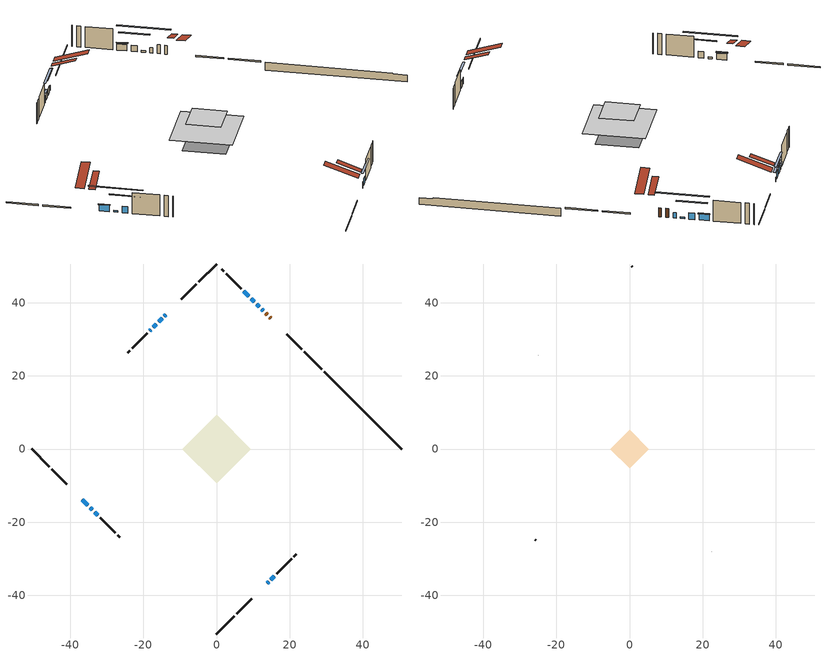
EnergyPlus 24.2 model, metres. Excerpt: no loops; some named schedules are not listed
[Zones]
conditioned space
 floor outside (Floor1 construction): -1.74,0 0,1.74 1.74,0 0,-1.74 z0.55
 floor adiabatic (AdiabaticFloorConstruction): -9.33,0 0,9.33 9.33,0 0,-9.33 z2.99
 floor foundation (Slab1 construction): -5.28,1.19 -1.19,5.28 5.28,-1.19 1.19,-5.28 z-1.23
 wall outside (RimJoist1 construction): 0,-50.56 4.81,-45.75 / -50.56,0 -45.75,-4.81 / 0,50.56 -4.81,45.75 / 28.78,21.78 23.97,26.59 z0.55:0.85
 wall outside (RimJoist2 construction): 5.47,-45.09 9.64,-40.92 / -45.09,-5.47 -40.92,-9.64 / -5.47,45.09 -9.64,40.92 / 23.31,27.25 19.14,31.42 z0.55:0.85
 wall outside (AdiabaticWallConstruction 1): 14.87,35.69 14.49,36.06 / 13.84,36.72 13.39,37.16 z0.55:2.58
 wall outside (AdiabaticWallConstruction): 12.74,37.82 12.31,38.25 / 13.91,-36.65 14.23,-36.33 z0.55:1.77; -36.65,-13.91 -35.2,-15.36 / 10.38,40.17 9.51,41.05 / -14.88,35.68 -15.81,34.75 / -33.27,-17.29 -32.41,-18.15 / 8.86,41.7 7.4,43.16 / -16.47,34.09 -17.33,33.23 z0.55:2; 11.65,38.91 11.04,39.52 / -34.54,-16.02 -33.93,-16.63 z0.55:0.93; -13.91,36.65 -14.22,36.34 z0.55:1.4; -17.99,32.57 -18.26,32.3 z0.55:1.69; 14.89,-35.67 15.75,-34.81 z0.55:2.01
 wall outside (Wall1 construction): 16.41,-34.15 20.5,-30.06 / -31.75,-18.8 -27.66,-22.9 / -18.91,31.64 -23.01,27.55 / 6.74,43.81 2.65,47.91 z0.55:5.43
 wall outside (Wall3 construction): 21.16,-29.4 21.77,-28.79 / -27,-23.56 -26.39,-24.16 / -23.67,26.89 -24.27,26.29 / 1.99,48.57 1.38,49.17 z0.55:5.43
 wall foundation (FoundationWall1 construction): 29.44,21.12,-1.23 29.44,21.12,0.55 48.45,2.11,0.55 48.45,2.11,0.33 50.56,0,0.33 50.56,0,-1.23
 window (WindowConstruction 9): 12.74,37.82 12.31,38.25 z0.55:1.77
 window (WindowConstruction 8): -36.65,-13.91 -35.2,-15.36 z0.55:2
 window (WindowConstruction 10): 13.91,-36.65 14.23,-36.33 z0.55:1.77
 window (WindowConstruction 11): 11.65,38.91 11.04,39.52 z0.55:0.93
 window (WindowConstruction 12): -34.54,-16.02 -33.93,-16.63 z0.55:0.93
 window (WindowConstruction): 10.38,40.18 9.51,41.05 z0.55:2
 window (WindowConstruction 1): -13.91,36.65 -14.22,36.34 z0.55:1.4
 window (WindowConstruction 2): -14.88,35.68 -15.81,34.75 z0.55:2
 window (WindowConstruction 3): -33.27,-17.29 -32.41,-18.15 z0.55:2
 window (WindowConstruction 4): 8.86,41.7 7.4,43.16 z0.55:2
 window (WindowConstruction 5): -16.47,34.09 -17.33,33.23 z0.55:2
 window (WindowConstruction 6): -17.99,32.57 -18.26,32.3 z0.55:1.69
 window (WindowConstruction 7): 14.89,-35.67 15.75,-34.81 z0.55:2.01
 door (Door): 14.87,35.69 14.5,36.06 z0.55:2.58
 door (Door 1): 13.84,36.72 13.4,37.16 z0.55:2.58
 ceiling adiabatic (AdiabaticFloorConstruction): 0,-9.33 9.33,0 0,9.33 -9.33,0 z2.99
 roof outside (Roof2 construction): 13.25,-37.31,5.43 9.65,-33.71,7.12 8.7,-34.66,7.12 12.3,-38.26,5.43; -37.31,-13.25,5.43 -33.71,-9.65,7.12 -34.66,-8.7,7.12 -38.26,-12.3,5.43; -13.25,37.31,5.43 -9.65,33.71,7.12 -8.7,34.66,7.12 -12.3,38.26,5.43; 15.53,35.03,5.43 11.93,31.43,7.12 12.88,30.48,7.12 16.48,34.08,5.43
attic - vented
 floor to conditioned space (Floor2 construction Reversed): -5.26,0 0,5.26 5.26,0 0,-5.26 z5.43
 wall outside (Wall4 construction): 22.42,-28.14 22.49,-28.07 / -25.74,-24.82 -25.67,-24.89 / -24.93,25.63 -25,25.56 / 0.73,49.83 0.66,49.9 z0.55:5.43
 roof outside (Roof1 construction): 11.64,-38.91,5.43 6.52,-33.79,7.84 5.17,-35.14,7.84 10.29,-40.26,5.43; -38.91,-11.64,5.43 -33.79,-6.52,7.84 -35.14,-5.17,7.84 -40.26,-10.29,5.43; -11.64,38.91,5.43 -6.52,33.79,7.84 -5.17,35.14,7.84 -10.29,40.26,5.43; 17.14,33.42,5.43 12.01,28.3,7.84 13.36,26.95,7.84 18.49,32.07,5.43
shading: -35.06,-15.5 -36.79,-13.76 -37.09,-14.06 -35.35,-15.79 z2.2; 7.28,43.28 15.41,35.15 15.7,35.44 7.57,43.57 z6.25; -30.17,-20.39 -38.3,-12.26 -38.59,-12.55 -30.46,-20.68 z6.25; 7.62,42.93 12.27,38.29 12.56,38.58 7.92,43.23 z4.67; -16.11,34.45 -12.02,38.54 -12.31,38.83 -16.4,34.74 z4.07; -17.7,32.86 -12.99,37.57 -13.28,37.86 -17.99,33.15 z4.67; -30.52,-20.04 -35.16,-15.4 -35.45,-15.69 -30.81,-20.33 z4.67; 7.26,43.3 9,41.56 9.29,41.85 7.55,43.59 z2.2; -17.47,33.09 -16.33,34.23 -16.62,34.52 -17.76,33.38 z2.2; -18.4,32.16 -17.85,32.71 -18.14,33 -18.69,32.45 z1.89; 17.64,-32.92 13,-37.56 13.29,-37.85 17.93,-33.21 z4.68
[Building]
Building 1: Terrain=Suburbs
[Site:Location]
Montreal Intl AP_QC: Latitude {deg}=45.47; Longitude {deg}=-73.74; Time Zone {hr}=-5; Elevation {m}=36; Keep Site Location Information=Yes
[Site:GroundTemperature:Shallow]
2.07863, -0.316383, -0.508184, 0.628371, 5.19101, 9.73239, 13.6695, 16.1636, 16.3755, 14.347, 10.5102, 6.10817
[Site:WaterMainsTemperature]
Calculation Method=Schedule; Temperature Schedule=mains temperature schedule
[Material] Roughness=Rough; Thermal Absorptance=0.9
Name | Thickness {m} | Conductivity {W/m-K} | Density {kg/m3} | Specific Heat {J/kg-K} | Solar Absorptance | Visible Absorptance
asphalt or fiberglass shingles | 0.00635 | 0.162714 | 1121.4 | 1465.45 | 0.4 | 0.4
ceiling stud and cavity | 0.1397 | 0.0759208 | 65.682 | 1177.47 | 0.7 | 0.7
concrete 4.0 in. | 0.1016 | 1.803125 | 2242.8 | 837.4 | 0.7 | 0.7
concrete 8.0 in. | 0.2032 | 1.803125 | 2242.8 | 837.4 | 0.7 | 0.7
door material | 0.04445 | 0.053851 | 512.64 | 1214.23 | 0.7 | 0.7
exterior vertical ins | 0.0410211 | 0.029427 | 32.04 | 1214.23 | 0.7 | 0.7
floor covering | 0.0127 | 0.0433444 | 54.468 | 1339.84 | 0.6 | 0.6
floor rigid ins; wall rigid ins 1 | 0.512978 | 0.029427 | 32.04 | 1214.23 | 0.7 | 0.7
floor stud and cavity | 0.1397 | 1.02773 | 92.3553 | 1139.71 | 0.7 | 0.7
floor stud and cavity 1 | 0.1397 | 1.75129 | 37.0049 | 1207.88 | 0.7 | 0.7
furniture material conditioned space 1 | 0.1524 | 0.115458 | 640.8 | 1214.23 | 0.6 | 0.6
gypsum board | 0.0127 | 0.160291 | 801 | 837.4 | 0.6 | 0.6
gypsum board 1 | 0.0127 | 0.160291 | 801 | 837.4 | 0.7 | 0.7
osb sheathing 0.5 in. | 0.0127 | 0.115458 | 512.64 | 1214.23 | 0.7 | 0.7
osb sheathing 0.75 in. | 0.01905 | 0.115458 | 512.64 | 1214.23 | 0.7 | 0.7
osb sheathing 2.0 in. | 0.0508 | 0.115458 | 512.64 | 1214.23 | 0.7 | 0.7
rim joist stud and cavity | 0.0508 | 0.859146 | 125.044 | 1163.47 | 0.6 | 0.6
rim joist stud and cavity 1 | 0.0508 | 0.0310355 | 125.044 | 1163.47 | 0.6 | 0.6
roof stud and cavity | 0.2032 | 0.167785 | 78.34581 | 1123.46 | 0.7 | 0.7
wall rigid ins | 0.051816 | 0.029427 | 32.04 | 1214.23 | 0.7 | 0.7
wall stud and cavity | 0.1397 | 0.181555 | 139.0536 | 1170.24 | 0.7 | 0.7
wall stud and cavity 1 | 0.1397 | 0.198349 | 139.0536 | 1170.24 | 0.7 | 0.7
wall stud and cavity 2 | 0.0889 | 6.1454 | 50.32683 | 1063.81 | 0.6 | 0.6
wall stud and cavity 3 | 0.0889 | 0.380278 | 52.3479 | 1209.89 | 0.7 | 0.7
wall stud and cavity 4 | 0.0889 | 0.391764 | 83.0341 | 1211.67 | 0.7 | 0.7
wood siding | 0.0254 | 0.102417 | 544.68 | 1172.36 | 0.4 | 0.4
wood siding 1 | 0.00254 | 0.102417 | 544.68 | 1172.36 | 0.4 | 0.4
wood siding 2; wood siding 3; wood siding 4 | 0.0254 | 0.102417 | 544.68 | 1172.36 | 0.7 | 0.7
[WindowMaterial:SimpleGlazingSystem]
Name | U-Factor {W/m2-K} | Solar Heat Gain Coefficient
WindowMaterial | 3.05363 | 0.61
WindowMaterial 1 | 3.11041 | 0.45
WindowMaterial 2 | 3.05136 | 0.62
WindowMaterial 3 | 3.04 | 0.64
WindowMaterial 4 | 2.27574 | 0.41
WindowMaterial 5 | 3.13653 | 0.62
WindowMaterial 6 | 3.0383 | 0.46
WindowMaterial 7 | 3.1212 | 0.42
[Construction]
AdiabaticFloorConstruction: floor stud and cavity 1, floor rigid ins, osb sheathing 0.75 in., floor covering
AdiabaticWallConstruction: wood siding 3, wall rigid ins 1, wall stud and cavity 3, gypsum board
AdiabaticWallConstruction 1: wood siding 4, wall rigid ins 1, wall stud and cavity 3, gypsum board
Door; Door 1: door material
Floor1 construction: floor stud and cavity, osb sheathing 0.75 in., floor covering
Floor2 construction Reversed: gypsum board, ceiling stud and cavity
FoundationWall1 construction: concrete 8.0 in., gypsum board 1
furniture construction conditioned space 1: furniture material conditioned space 1
PartitionWallConstruction: gypsum board, wall stud and cavity 4, gypsum board
RimJoist1 construction: wood siding 2, osb sheathing 2.0 in., rim joist stud and cavity
RimJoist2 construction: wood siding 2, osb sheathing 2.0 in., rim joist stud and cavity 1
Roof1 construction: asphalt or fiberglass shingles
Roof2 construction: asphalt or fiberglass shingles, osb sheathing 0.75 in., roof stud and cavity, gypsum board
Slab1 construction: concrete 4.0 in.
Wall1 construction: wood siding, osb sheathing 0.5 in., wall stud and cavity, gypsum board
Wall3 construction: wood siding, wall rigid ins, osb sheathing 0.5 in., wall stud and cavity 1, gypsum board
Wall4 construction: wood siding 1, wall stud and cavity 2
WindowConstruction; WindowConstruction 3; WindowConstruction 5; WindowConstruction 7: WindowMaterial
WindowConstruction 1: WindowMaterial 1
WindowConstruction 10: WindowMaterial 6
WindowConstruction 11; WindowConstruction 12: WindowMaterial 7
WindowConstruction 2: WindowMaterial 2
WindowConstruction 4; WindowConstruction 8: WindowMaterial 3
WindowConstruction 6: WindowMaterial 4
WindowConstruction 9: WindowMaterial 5
[Zone] Multiplier=1; Part of Total Floor Area=Yes
Name | Volume {m3}
attic - vented | 21.6621
conditioned space | 421.2
[Space]
Name | Zone | Volume {m3}
attic - vented 1 | attic - vented | 21.6621
conditioned space 1 | conditioned space | 421.2
[ZoneInfiltration:EffectiveLeakageArea]
infil attic - vented 1: Zone or Space=attic - vented 1; Schedule=Always On Discrete; Effective Air Leakage Area {cm2}=2211.2; Stack Coefficient=0.000506984; Wind Coefficient=1.52131e-05
[ZoneMixing]
whole house fan mix: Zone or Space=attic - vented; Schedule=Always On Continuous; Design Flow Rate Calculation Method=Flow/Zone; Design Flow Rate {m3/s}=0; Source Zone or Space=conditioned space
[SurfaceProperty:ExposedFoundationPerimeter]
Slab1: Exposed Perimeter Calculation Method=TotalExposedPerimeter; Total Exposed Perimeter {m}=29.871
[InternalMass] Zone or ZoneList=conditioned space; Space or SpaceList=conditioned space 1
Name | Construction | Surface Area {m2}
furniture mass conditioned space 1 | furniture construction conditioned space 1 | 93.236
partition wall mass | PartitionWallConstruction | 233.09
[Lights]
interior lighting: Zone or ZoneList or Space or SpaceList=conditioned space 1; Schedule=interior lighting schedule; Design Level Calculation Method=LightingLevel; Lighting Level {W}=343.2; Return Air Fraction=0; Fraction Radiant=0.6; Fraction Visible=0.2; Fraction Replaceable=1
[People]
occupants: Zone or ZoneList or Space or SpaceList=conditioned space 1; Number of People Schedule=occupants schedule; Number of People Calculation Method=People; Number of People=3; Fraction Radiant=0.314171; Sensible Heat Fraction=0.56303; Activity Level Schedule=occupants activity schedule; Carbon Dioxide Generation Rate {m3/s-W}=0; Enable ASHRAE 55 Comfort Warnings=No; Mean Radiant Temperature Calculation Type=EnclosureAveraged
[ElectricEquipment] Zone or ZoneList or Space or SpaceList=conditioned space 1; Design Level Calculation Method=EquipmentLevel
Name | Schedule | Design Level {W} | Fraction Latent | Fraction Radiant | Fraction Lost
clothes dryer | clothes dryer schedule | 140.772 | 0.015 | 0.081 | 0.85
clothes washer | clothes washer schedule | 32.1985 | 0.03 | 0.162 | 0.7
cooking range | cooking range schedule | 215.147 | 0.08 | 0.432 | 0.2
dishwasher | dishwasher schedule | 66.8632 | 0.3 | 0.18 | 0.4
fridge | fridge schedule | 72.9452 | 0 | 0.6 | 0
mech vent bath fan 0 | mech vent bath fan 0 schedule | 50.2 | 0 | 0 | 1
mech vent house fan | mech vent house fan schedule | 0.95 | 0 | 0 | 1
mech vent house fan cfis | mech vent house fan cfis schedule | 0 | 0 | 0 | 0
mech vent range fan 0 | mech vent range fan 0 schedule | 57 | 0 | 0 | 1
misc plug loads | misc plug loads schedule | 494.7 | 0.045 | 0.513 | 0.1
whole house fan | Always On Discrete | 0 | 0 | 0 | 1
[OtherEquipment] Zone or ZoneList or Space or SpaceList=conditioned space 1; Design Level Calculation Method=EquipmentLevel
Name | Fuel Type | Schedule | Design Level {W} | Fraction Latent | Fraction Radiant | Fraction Lost
clothes dryer 1 | Electricity | clothes dryer schedule | 0 | 0.015 | 0.081 | 0.85
cooking range 1 | Electricity | cooking range schedule | 0 | 0.08 | 0.432 | 0.2
general water use latent | None | general water use schedule | 62.594 | 1 | 0 | 0
general water use sensible | None | general water use schedule | -61.6891 | 0 | 0.6 | 0
mech vent house fan latent load | None | Always On Discrete | 0 | 1 | 0 | 0
mech vent house fan sensible load | None | Always On Discrete | 0 | 0 | 0 | 0
water heater energy adjustment1 | Electricity | Always On Discrete | 0.01 | 0 | 0 | 1
[ZoneInfiltration:DesignFlowRate] Zone or ZoneList or Space or SpaceList=conditioned space 1; Schedule=Always On Discrete; Design Flow Rate Calculation Method=Flow/Zone; Design Flow Rate {m3/s}=0
infil flow; natural vent flow; whole house fan flow
[Foundation:Kiva]
Foundation Kiva 1: Initial Indoor Air Temperature {C}=18; Wall Height Above Grade {m}=0.550012; Wall Depth Below Slab {m}=0.2032; Custom Block Material Name 1=exterior vertical ins; Custom Block Depth 1 {m}=1.78; Custom Block X Position 1 {m}=0.2159; Custom Block Z Position 1 {m}=0
[Foundation:Kiva:Settings]
Soil Conductivity {W/m-K}=0.849921; Soil Density {kg/m3}=1842.3; Soil Specific Heat {J/kg-K}=418.7; Ground Solar Absorptivity=0.9; Ground Thermal Absorptivity=0.9; Ground Surface Roughness {m}=0.03; Far-Field Width {m}=40; Deep-Ground Boundary Condition=ZeroFlux; Deep-Ground Depth {m}=40; Minimum Cell Dimension {m}=0.2; Maximum Cell Growth Coefficient=3; Simulation Timestep=Timestep
[Exterior:Lights]
exterior lighting: Schedule=exterior lighting schedule; Design Level {W}=75.6
[Schedule:Constant]
Name | Hourly Value
Always On Continuous; mech vent house fan schedule; mech vent house fan cfis schedule; Always On Discrete | 1
occupants activity schedule | 117.228
fridge schedule | 0
[Schedule:Week:Daily]
interior lighting schedule Week Rule - Jan1-Jan27: interior lighting schedule day, interior lighting schedule day, interior lighting schedule day, interior lighting schedule day, interior lighting schedule day, interior lighting schedule day, interior lighting schedule day, interior lighting schedule default day, interior lighting schedule default day, interior lighting schedule default day, interior lighting schedule default day, interior lighting schedule default day
interior lighting schedule Week Rule - Jan28-Feb3: interior lighting schedule day, interior lighting schedule day, interior lighting schedule day, interior lighting schedule day, interior lighting schedule day 1, interior lighting schedule day 1, interior lighting schedule day 1, interior lighting schedule default day, interior lighting schedule default day, interior lighting schedule default day, interior lighting schedule default day, interior lighting schedule default day
interior lighting schedule Week Rule - Feb4-Feb24: interior lighting schedule day 1, interior lighting schedule day 1, interior lighting schedule day 1, interior lighting schedule day 1, interior lighting schedule day 1, interior lighting schedule day 1, interior lighting schedule day 1, interior lighting schedule default day, interior lighting schedule default day, interior lighting schedule default day, interior lighting schedule default day, interior lighting schedule default day
interior lighting schedule Week Rule - Feb25-Mar3: interior lighting schedule day 1, interior lighting schedule day 1, interior lighting schedule day 1, interior lighting schedule day 1, interior lighting schedule day 2, interior lighting schedule day 2, interior lighting schedule day 2, interior lighting schedule default day, interior lighting schedule default day, interior lighting schedule default day, interior lighting schedule default day, interior lighting schedule default day
interior lighting schedule Week Rule - Mar4-Mar31: interior lighting schedule day 2, interior lighting schedule day 2, interior lighting schedule day 2, interior lighting schedule day 2, interior lighting schedule day 2, interior lighting schedule day 2, interior lighting schedule day 2, interior lighting schedule default day, interior lighting schedule default day, interior lighting schedule default day, interior lighting schedule default day, interior lighting schedule default day
interior lighting schedule Week Rule - Apr1-Apr28: interior lighting schedule day 3, interior lighting schedule day 3, interior lighting schedule day 3, interior lighting schedule day 3, interior lighting schedule day 3, interior lighting schedule day 3, interior lighting schedule day 3, interior lighting schedule default day, interior lighting schedule default day, interior lighting schedule default day, interior lighting schedule default day, interior lighting schedule default day
interior lighting schedule Week Rule - Apr29-May5: interior lighting schedule day 3, interior lighting schedule day 3, interior lighting schedule day 4, interior lighting schedule day 4, interior lighting schedule day 4, interior lighting schedule day 4, interior lighting schedule day 4, interior lighting schedule default day, interior lighting schedule default day, interior lighting schedule default day, interior lighting schedule default day, interior lighting schedule default day
interior lighting schedule Week Rule - May6-May26: interior lighting schedule day 4, interior lighting schedule day 4, interior lighting schedule day 4, interior lighting schedule day 4, interior lighting schedule day 4, interior lighting schedule day 4, interior lighting schedule day 4, interior lighting schedule default day, interior lighting schedule default day, interior lighting schedule default day, interior lighting schedule default day, interior lighting schedule default day
interior lighting schedule Week Rule - May27-Jun2: interior lighting schedule day 4, interior lighting schedule day 4, interior lighting schedule day 4, interior lighting schedule day 4, interior lighting schedule day 4, interior lighting schedule day 5, interior lighting schedule day 5, interior lighting schedule default day, interior lighting schedule default day, interior lighting schedule default day, interior lighting schedule default day, interior lighting schedule default day
interior lighting schedule Week Rule - Jun3-Jun30: interior lighting schedule day 5, interior lighting schedule day 5, interior lighting schedule day 5, interior lighting schedule day 5, interior lighting schedule day 5, interior lighting schedule day 5, interior lighting schedule day 5, interior lighting schedule default day, interior lighting schedule default day, interior lighting schedule default day, interior lighting schedule default day, interior lighting schedule default day
interior lighting schedule Week Rule - Jul1-Jul28: interior lighting schedule day 6, interior lighting schedule day 6, interior lighting schedule day 6, interior lighting schedule day 6, interior lighting schedule day 6, interior lighting schedule day 6, interior lighting schedule day 6, interior lighting schedule default day, interior lighting schedule default day, interior lighting schedule default day, interior lighting schedule default day, interior lighting schedule default day
interior lighting schedule Week Rule - Jul29-Aug4: interior lighting schedule day 6, interior lighting schedule day 6, interior lighting schedule day 6, interior lighting schedule day 7, interior lighting schedule day 7, interior lighting schedule day 7, interior lighting schedule day 7, interior lighting schedule default day, interior lighting schedule default day, interior lighting schedule default day, interior lighting schedule default day, interior lighting schedule default day
interior lighting schedule Week Rule - Aug5-Aug25: interior lighting schedule day 7, interior lighting schedule day 7, interior lighting schedule day 7, interior lighting schedule day 7, interior lighting schedule day 7, interior lighting schedule day 7, interior lighting schedule day 7, interior lighting schedule default day, interior lighting schedule default day, interior lighting schedule default day, interior lighting schedule default day, interior lighting schedule default day
interior lighting schedule Week Rule - Aug26-Sep1: interior lighting schedule day 7, interior lighting schedule day 7, interior lighting schedule day 7, interior lighting schedule day 7, interior lighting schedule day 7, interior lighting schedule day 7, interior lighting schedule day 8, interior lighting schedule default day, interior lighting schedule default day, interior lighting schedule default day, interior lighting schedule default day, interior lighting schedule default day
interior lighting schedule Week Rule - Sep2-Sep29: interior lighting schedule day 8, interior lighting schedule day 8, interior lighting schedule day 8, interior lighting schedule day 8, interior lighting schedule day 8, interior lighting schedule day 8, interior lighting schedule day 8, interior lighting schedule default day, interior lighting schedule default day, interior lighting schedule default day, interior lighting schedule default day, interior lighting schedule default day
interior lighting schedule Week Rule - Sep30-Oct6: interior lighting schedule day 8, interior lighting schedule day 9, interior lighting schedule day 9, interior lighting schedule day 9, interior lighting schedule day 9, interior lighting schedule day 9, interior lighting schedule day 9, interior lighting schedule default day, interior lighting schedule default day, interior lighting schedule default day, interior lighting schedule default day, interior lighting schedule default day
interior lighting schedule Week Rule - Oct7-Oct27: interior lighting schedule day 9, interior lighting schedule day 9, interior lighting schedule day 9, interior lighting schedule day 9, interior lighting schedule day 9, interior lighting schedule day 9, interior lighting schedule day 9, interior lighting schedule default day, interior lighting schedule default day, interior lighting schedule default day, interior lighting schedule default day, interior lighting schedule default day
interior lighting schedule Week Rule - Oct28-Nov3: interior lighting schedule day 9, interior lighting schedule day 9, interior lighting schedule day 9, interior lighting schedule day 9, interior lighting schedule day 10, interior lighting schedule day 10, interior lighting schedule day 10, interior lighting schedule default day, interior lighting schedule default day, interior lighting schedule default day, interior lighting schedule default day, interior lighting schedule default day
interior lighting schedule Week Rule - Nov4-Nov24: interior lighting schedule day 10, interior lighting schedule day 10, interior lighting schedule day 10, interior lighting schedule day 10, interior lighting schedule day 10, interior lighting schedule day 10, interior lighting schedule day 10, interior lighting schedule default day, interior lighting schedule default day, interior lighting schedule default day, interior lighting schedule default day, interior lighting schedule default day
interior lighting schedule Week Rule - Nov25-Dec1: interior lighting schedule day 10, interior lighting schedule day 10, interior lighting schedule day 10, interior lighting schedule day 10, interior lighting schedule day 10, interior lighting schedule day 10, interior lighting schedule day 11, interior lighting schedule default day, interior lighting schedule default day, interior lighting schedule default day, interior lighting schedule default day, interior lighting schedule default day
interior lighting schedule Week Rule - Dec2-Dec31: interior lighting schedule day 11, interior lighting schedule day 11, interior lighting schedule day 11, interior lighting schedule day 11, interior lighting schedule day 11, interior lighting schedule day 11, interior lighting schedule day 11, interior lighting schedule default day, interior lighting schedule default day, interior lighting schedule default day, interior lighting schedule default day, interior lighting schedule default day
occupants schedule Week Rule - Jan1-Dec31: occupants schedule day, occupants schedule day, occupants schedule day, occupants schedule day, occupants schedule day, occupants schedule day, occupants schedule day, occupants schedule default day, occupants schedule default day, occupants schedule default day, occupants schedule default day, occupants schedule default day
clothes dryer schedule Week Rule - Jan1-Dec31: clothes dryer schedule day, clothes dryer schedule day, clothes dryer schedule day, clothes dryer schedule day, clothes dryer schedule day, clothes dryer schedule day, clothes dryer schedule day, clothes dryer schedule default day, clothes dryer schedule default day, clothes dryer schedule default day, clothes dryer schedule default day, clothes dryer schedule default day
clothes washer schedule Week Rule - Jan1-Dec31: clothes washer schedule day, clothes washer schedule day, clothes washer schedule day, clothes washer schedule day, clothes washer schedule day, clothes washer schedule day, clothes washer schedule day, clothes washer schedule default day, clothes washer schedule default day, clothes washer schedule default day, clothes washer schedule default day, clothes washer schedule default day
cooking range schedule Week Rule - Jan1-Dec31: cooking range schedule day, cooking range schedule day, cooking range schedule day, cooking range schedule day, cooking range schedule day, cooking range schedule day, cooking range schedule day, cooking range schedule default day, cooking range schedule default day, cooking range schedule default day, cooking range schedule default day, cooking range schedule default day
dishwasher schedule Week Rule - Jan1-Dec31: dishwasher schedule day, dishwasher schedule day, dishwasher schedule day, dishwasher schedule day, dishwasher schedule day, dishwasher schedule day, dishwasher schedule day, dishwasher schedule default day, dishwasher schedule default day, dishwasher schedule default day, dishwasher schedule default day, dishwasher schedule default day
mech vent bath fan 0 schedule Week Rule - Jan1-Dec31: mech vent bath fan 0 schedule day, mech vent bath fan 0 schedule day, mech vent bath fan 0 schedule day, mech vent bath fan 0 schedule day, mech vent bath fan 0 schedule day, mech vent bath fan 0 schedule day, mech vent bath fan 0 schedule day, mech vent bath fan 0 schedule default day, mech vent bath fan 0 schedule default day, mech vent bath fan 0 schedule default day, mech vent bath fan 0 schedule default day, mech vent bath fan 0 schedule default day
mech vent range fan 0 schedule Week Rule - Jan1-Dec31: mech vent range fan 0 schedule day, mech vent range fan 0 schedule day, mech vent range fan 0 schedule day, mech vent range fan 0 schedule day, mech vent range fan 0 schedule day, mech vent range fan 0 schedule day, mech vent range fan 0 schedule day, mech vent range fan 0 schedule default day, mech vent range fan 0 schedule default day, mech vent range fan 0 schedule default day, mech vent range fan 0 schedule default day, mech vent range fan 0 schedule default day
misc plug loads schedule Week Rule - Jan1-Dec31: misc plug loads schedule day, misc plug loads schedule day, misc plug loads schedule day, misc plug loads schedule day, misc plug loads schedule day, misc plug loads schedule day, misc plug loads schedule day, misc plug loads schedule default day, misc plug loads schedule default day, misc plug loads schedule default day, misc plug loads schedule default day, misc plug loads schedule default day
general water use schedule Week Rule - Jan1-Dec31: general water use schedule day, general water use schedule day, general water use schedule day, general water use schedule day, general water use schedule day, general water use schedule day, general water use schedule day, general water use schedule default day, general water use schedule default day, general water use schedule default day, general water use schedule default day, general water use schedule default day
exterior lighting schedule Week Rule - Jan1-Jan27: exterior lighting schedule day, exterior lighting schedule day, exterior lighting schedule day, exterior lighting schedule day, exterior lighting schedule day, exterior lighting schedule day, exterior lighting schedule day, exterior lighting schedule default day, exterior lighting schedule default day, exterior lighting schedule default day, exterior lighting schedule default day, exterior lighting schedule default day
exterior lighting schedule Week Rule - Jan28-Feb3: exterior lighting schedule day, exterior lighting schedule day, exterior lighting schedule day, exterior lighting schedule day, exterior lighting schedule day 1, exterior lighting schedule day 1, exterior lighting schedule day 1, exterior lighting schedule default day, exterior lighting schedule default day, exterior lighting schedule default day, exterior lighting schedule default day, exterior lighting schedule default day
exterior lighting schedule Week Rule - Feb4-Feb24: exterior lighting schedule day 1, exterior lighting schedule day 1, exterior lighting schedule day 1, exterior lighting schedule day 1, exterior lighting schedule day 1, exterior lighting schedule day 1, exterior lighting schedule day 1, exterior lighting schedule default day, exterior lighting schedule default day, exterior lighting schedule default day, exterior lighting schedule default day, exterior lighting schedule default day
exterior lighting schedule Week Rule - Feb25-Mar3: exterior lighting schedule day 1, exterior lighting schedule day 1, exterior lighting schedule day 1, exterior lighting schedule day 1, exterior lighting schedule day 2, exterior lighting schedule day 2, exterior lighting schedule day 2, exterior lighting schedule default day, exterior lighting schedule default day, exterior lighting schedule default day, exterior lighting schedule default day, exterior lighting schedule default day
exterior lighting schedule Week Rule - Mar4-Mar31: exterior lighting schedule day 2, exterior lighting schedule day 2, exterior lighting schedule day 2, exterior lighting schedule day 2, exterior lighting schedule day 2, exterior lighting schedule day 2, exterior lighting schedule day 2, exterior lighting schedule default day, exterior lighting schedule default day, exterior lighting schedule default day, exterior lighting schedule default day, exterior lighting schedule default day
exterior lighting schedule Week Rule - Apr1-Apr28: exterior lighting schedule day 3, exterior lighting schedule day 3, exterior lighting schedule day 3, exterior lighting schedule day 3, exterior lighting schedule day 3, exterior lighting schedule day 3, exterior lighting schedule day 3, exterior lighting schedule default day, exterior lighting schedule default day, exterior lighting schedule default day, exterior lighting schedule default day, exterior lighting schedule default day
exterior lighting schedule Week Rule - Apr29-May5: exterior lighting schedule day 3, exterior lighting schedule day 3, exterior lighting schedule day 4, exterior lighting schedule day 4, exterior lighting schedule day 4, exterior lighting schedule day 4, exterior lighting schedule day 4, exterior lighting schedule default day, exterior lighting schedule default day, exterior lighting schedule default day, exterior lighting schedule default day, exterior lighting schedule default day
exterior lighting schedule Week Rule - May6-May26: exterior lighting schedule day 4, exterior lighting schedule day 4, exterior lighting schedule day 4, exterior lighting schedule day 4, exterior lighting schedule day 4, exterior lighting schedule day 4, exterior lighting schedule day 4, exterior lighting schedule default day, exterior lighting schedule default day, exterior lighting schedule default day, exterior lighting schedule default day, exterior lighting schedule default day
exterior lighting schedule Week Rule - May27-Jun2: exterior lighting schedule day 4, exterior lighting schedule day 4, exterior lighting schedule day 4, exterior lighting schedule day 4, exterior lighting schedule day 4, exterior lighting schedule day 5, exterior lighting schedule day 5, exterior lighting schedule default day, exterior lighting schedule default day, exterior lighting schedule default day, exterior lighting schedule default day, exterior lighting schedule default day
exterior lighting schedule Week Rule - Jun3-Jun30: exterior lighting schedule day 5, exterior lighting schedule day 5, exterior lighting schedule day 5, exterior lighting schedule day 5, exterior lighting schedule day 5, exterior lighting schedule day 5, exterior lighting schedule day 5, exterior lighting schedule default day, exterior lighting schedule default day, exterior lighting schedule default day, exterior lighting schedule default day, exterior lighting schedule default day
exterior lighting schedule Week Rule - Jul1-Jul28: exterior lighting schedule day 6, exterior lighting schedule day 6, exterior lighting schedule day 6, exterior lighting schedule day 6, exterior lighting schedule day 6, exterior lighting schedule day 6, exterior lighting schedule day 6, exterior lighting schedule default day, exterior lighting schedule default day, exterior lighting schedule default day, exterior lighting schedule default day, exterior lighting schedule default day
exterior lighting schedule Week Rule - Jul29-Aug4: exterior lighting schedule day 6, exterior lighting schedule day 6, exterior lighting schedule day 6, exterior lighting schedule day 7, exterior lighting schedule day 7, exterior lighting schedule day 7, exterior lighting schedule day 7, exterior lighting schedule default day, exterior lighting schedule default day, exterior lighting schedule default day, exterior lighting schedule default day, exterior lighting schedule default day
exterior lighting schedule Week Rule - Aug5-Aug25: exterior lighting schedule day 7, exterior lighting schedule day 7, exterior lighting schedule day 7, exterior lighting schedule day 7, exterior lighting schedule day 7, exterior lighting schedule day 7, exterior lighting schedule day 7, exterior lighting schedule default day, exterior lighting schedule default day, exterior lighting schedule default day, exterior lighting schedule default day, exterior lighting schedule default day
exterior lighting schedule Week Rule - Aug26-Sep1: exterior lighting schedule day 7, exterior lighting schedule day 7, exterior lighting schedule day 7, exterior lighting schedule day 7, exterior lighting schedule day 7, exterior lighting schedule day 7, exterior lighting schedule day 8, exterior lighting schedule default day, exterior lighting schedule default day, exterior lighting schedule default day, exterior lighting schedule default day, exterior lighting schedule default day
[Schedule:Year]
interior lighting schedule: interior lighting schedule Week Rule - Jan1-Jan27, 1, 1, 1, 27, interior lighting schedule Week Rule - Jan28-Feb3, 1, 28, 2, 3, interior lighting schedule Week Rule - Feb4-Feb24, 2, 4, 2, 24, interior lighting schedule Week Rule - Feb25-Mar3, 2, 25, 3, 3, interior lighting schedule Week Rule - Mar4-Mar31, 3, 4, 3, 31, interior lighting schedule Week Rule - Apr1-Apr28, 4, 1, 4, 28, interior lighting schedule Week Rule - Apr29-May5, 4, 29, 5, 5, interior lighting schedule Week Rule - May6-May26, 5, 6, 5, 26, interior lighting schedule Week Rule - May27-Jun2, 5, 27, 6, 2, interior lighting schedule Week Rule - Jun3-Jun30, 6, 3, 6, 30, interior lighting schedule Week Rule - Jul1-Jul28, 7, 1, 7, 28, interior lighting schedule Week Rule - Jul29-Aug4, 7, 29, 8, 4, interior lighting schedule Week Rule - Aug5-Aug25, 8, 5, 8, 25, interior lighting schedule Week Rule - Aug26-Sep1, 8, 26, 9, 1, interior lighting schedule Week Rule - Sep2-Sep29, 9, 2, 9, 29, interior lighting schedule Week Rule - Sep30-Oct6, 9, 30, 10, 6, interior lighting schedule Week Rule - Oct7-Oct27, 10, 7, 10, 27, interior lighting schedule Week Rule - Oct28-Nov3, 10, 28, 11, 3, interior lighting schedule Week Rule - Nov4-Nov24, 11, 4, 11, 24, interior lighting schedule Week Rule - Nov25-Dec1, 11, 25, 12, 1, interior lighting schedule Week Rule - Dec2-Dec31, 12, 2, 12, 31
occupants schedule: occupants schedule Week Rule - Jan1-Dec31, 1, 1, 12, 31
clothes dryer schedule: clothes dryer schedule Week Rule - Jan1-Dec31, 1, 1, 12, 31
clothes washer schedule: clothes washer schedule Week Rule - Jan1-Dec31, 1, 1, 12, 31
cooking range schedule: cooking range schedule Week Rule - Jan1-Dec31, 1, 1, 12, 31
dishwasher schedule: dishwasher schedule Week Rule - Jan1-Dec31, 1, 1, 12, 31
mech vent bath fan 0 schedule: mech vent bath fan 0 schedule Week Rule - Jan1-Dec31, 1, 1, 12, 31
mech vent range fan 0 schedule: mech vent range fan 0 schedule Week Rule - Jan1-Dec31, 1, 1, 12, 31
misc plug loads schedule: misc plug loads schedule Week Rule - Jan1-Dec31, 1, 1, 12, 31
general water use schedule: general water use schedule Week Rule - Jan1-Dec31, 1, 1, 12, 31
exterior lighting schedule: exterior lighting schedule Week Rule - Jan1-Jan27, 1, 1, 1, 27, exterior lighting schedule Week Rule - Jan28-Feb3, 1, 28, 2, 3, exterior lighting schedule Week Rule - Feb4-Feb24, 2, 4, 2, 24, exterior lighting schedule Week Rule - Feb25-Mar3, 2, 25, 3, 3, exterior lighting schedule Week Rule - Mar4-Mar31, 3, 4, 3, 31, exterior lighting schedule Week Rule - Apr1-Apr28, 4, 1, 4, 28, exterior lighting schedule Week Rule - Apr29-May5, 4, 29, 5, 5, exterior lighting schedule Week Rule - May6-May26, 5, 6, 5, 26, exterior lighting schedule Week Rule - May27-Jun2, 5, 27, 6, 2, exterior lighting schedule Week Rule - Jun3-Jun30, 6, 3, 6, 30, exterior lighting schedule Week Rule - Jul1-Jul28, 7, 1, 7, 28, exterior lighting schedule Week Rule - Jul29-Aug4, 7, 29, 8, 4, exterior lighting schedule Week Rule - Aug5-Aug25, 8, 5, 8, 25, exterior lighting schedule Week Rule - Aug26-Sep1, 8, 26, 9, 1, exterior lighting schedule Week Rule - Sep2-Sep29, 9, 2, 9, 29, exterior lighting schedule Week Rule - Sep30-Oct6, 9, 30, 10, 6, exterior lighting schedule Week Rule - Oct7-Oct27, 10, 7, 10, 27, exterior lighting schedule Week Rule - Oct28-Nov3, 10, 28, 11, 3, exterior lighting schedule Week Rule - Nov4-Nov24, 11, 4, 11, 24, exterior lighting schedule Week Rule - Nov25-Dec1, 11, 25, 12, 1, exterior lighting schedule Week Rule - Dec2-Dec31, 12, 2, 12, 31
[Schedule:Compact]
mains temperature schedule: Through: 01/01, For: AllDays, Until: 24:00, 6.56833, Through: 01/02, For: AllDays, Until: 24:00, 6.48722, Through: 01/03, For: AllDays, Until: 24:00, 6.40722, Through: 01/04, For: AllDays, Until: 24:00, 6.32889, Through: 01/05, For: AllDays, Until: 24:00, 6.25167, Through: 01/06, For: AllDays, Until: 24:00, 6.17611, Through: 01/07, For: AllDays, Until: 24:00, 6.10222, Through: 01/08, For: AllDays, Until: 24:00, 6.02944, Through: 01/09, For: AllDays, Until: 24:00, 5.95833, Through: 01/10, For: AllDays, Until: 24:00, 5.88889, Through: 01/11, For: AllDays, Until: 24:00, 5.82056, Through: 01/12, For: AllDays, Until: 24:00, 5.75444, Through: 01/13, For: AllDays, Until: 24:00, 5.68944, Through: 01/14, For: AllDays, Until: 24:00, 5.62611, Through: 01/15, For: AllDays, Until: 24:00, 5.56444, Through: 01/16, For: AllDays, Until: 24:00, 5.50444, Through: 01/17, For: AllDays, Until: 24:00, 5.44611, Through: 01/18, For: AllDays, Until: 24:00, 5.38944, Through: 01/19, For: AllDays, Until: 24:00, 5.33389, Through: 01/20, For: AllDays, Until: 24:00, 5.28111, Through: 01/21, For: AllDays, Until: 24:00, 5.22944, Through: 01/22, For: AllDays, Until: 24:00, 5.17944, Through: 01/23, For: AllDays, Until: 24:00, 5.13111, Through: 01/24, For: AllDays, Until: 24:00, 5.085, Through: 01/25, For: AllDays, Until: 24:00, 5.04056, Through: 01/26, For: AllDays, Until: 24:00, 4.99778, Through: 01/27, For: AllDays, Until: 24:00, 4.95667, Through: 01/28, For: AllDays, Until: 24:00, 4.91778, Through: 01/29, For: AllDays, Until: 24:00, 4.88056, Through: 01/30, For: AllDays, Until: 24:00, 4.845, Through: 01/31, For: AllDays, Until: 24:00, 4.81167, Through: 02/01, For: AllDays, Until: 24:00, 4.77944, Through: 02/02, For: AllDays, Until: 24:00, 4.75, Through: 02/03, For: AllDays, Until: 24:00, 4.72167, Through: 02/04, For: AllDays, Until: 24:00, 4.69611, Through: 02/05, For: AllDays, Until: 24:00, 4.67167, Through: 02/06, For: AllDays, Until: 24:00, 4.64944, Through: 02/07, For: AllDays, Until: 24:00, 4.62889, Through: 02/08, For: AllDays, Until: 24:00, 4.61056, Through: 02/09, For: AllDays, Until: 24:00, 4.59389, Through: 02/10, For: AllDays, Until: 24:00, 4.57944, Through: 02/11, For: AllDays, Until: 24:00, 4.56667, Through: 02/12, For: AllDays, Until: 24:00, 4.55611, Through: 02/13, For: AllDays, Until: 24:00, 4.54722, Through: 02/14, For: AllDays, Until: 24:00, 4.54056, Through: 02/15, For: AllDays, Until: 24:00, 4.53556, Through: 02/16, For: AllDays, Until: 24:00, 4.53278, Through: 02/17, For: AllDays, Until: 24:00, 4.53167, Through: 02/18, For: AllDays, Until: 24:00, 4.53278, Through: 02/19, For: AllDays, Until: 24:00, 4.53556, Through: 02/20, For: AllDays, Until: 24:00, 4.54056, Through: 02/21, For: AllDays, Until: 24:00, 4.54722, Through: 02/22, For: AllDays, Until: 24:00, 4.55611, Through: 02/23, For: AllDays, Until: 24:00, 4.56667, Through: 02/24, For: AllDays, Until: 24:00, 4.57944, Through: 02/25, For: AllDays, Until: 24:00, 4.59389, Through: 02/26, For: AllDays, Until: 24:00, 4.61056, Through: 02/27, For: AllDays, Until: 24:00, 4.62889, Through: 02/28, For: AllDays, Until: 24:00, 4.64889, Through: 03/01, For: AllDays, Until: 24:00, 4.67111, Through: 03/02, For: AllDays, Until: 24:00, 4.69556, Through: 03/03, For: AllDays, Until: 24:00, 4.72167, Through: 03/04, For: AllDays, Until: 24:00, 4.74944, Through: 03/05, For: AllDays, Until: 24:00, 4.77944, Through: 03/06, For: AllDays, Until: 24:00, 4.81111, Through: 03/07, For: AllDays, Until: 24:00, 4.84444, Through: 03/08, For: AllDays, Until: 24:00, 4.88, Through: 03/09, For: AllDays, Until: 24:00, 4.91722, Through: 03/10, For: AllDays, Until: 24:00, 4.95611, Through: 03/11, For: AllDays, Until: 24:00, 4.99722, Through: 03/12, For: AllDays, Until: 24:00, 5.04, Through: 03/13, For: AllDays, Until: 24:00, 5.08444, Through: 03/14, For: AllDays, Until: 24:00, 5.13056, Through: 03/15, For: AllDays, Until: 24:00, 5.17889, Through: 03/16, For: AllDays, Until: 24:00, 5.22833, Through: 03/17, For: AllDays, Until: 24:00, 5.28, Through: 03/18, For: AllDays, Until: 24:00, 5.33333, Through: 03/19, For: AllDays, Until: 24:00, 5.38833, Through: 03/20, For: AllDays, Until: 24:00, 5.445, Through: 03/21, For: AllDays, Until: 24:00, 5.50333, Through: 03/22, For: AllDays, Until: 24:00, 5.56333, Through: 03/23, For: AllDays, Until: 24:00, 5.625, Through: 03/24, For: AllDays, Until: 24:00, 5.68833, Through: 03/25, For: AllDays, Until: 24:00, 5.75333, Through: 03/26, For: AllDays, Until: 24:00, 5.81944, Through: 03/27, For: AllDays, Until: 24:00, 5.88778, Through: 03/28, For: AllDays, Until: 24:00, 5.95722, Through: 03/29, For: AllDays, Until: 24:00, 6.02833, Through: 03/30, For: AllDays, Until: 24:00, 6.10111, Through: 03/31, For: AllDays, Until: 24:00, 6.175, Through: 04/01, For: AllDays, Until: 24:00, 6.25056, Through: 04/02, For: AllDays, Until: 24:00, 6.32778, Through: 04/03, For: AllDays, Until: 24:00, 6.40611, Through: 04/04, For: AllDays, Until: 24:00, 6.48556, Through: 04/05, For: AllDays, Until: 24:00, 6.56722, Through: 04/06, For: AllDays, Until: 24:00, 6.64944, Through: 04/07, For: AllDays, Until: 24:00, 6.73333, Through: 04/08, For: AllDays, Until: 24:00, 6.81833, Through: 04/09, For: AllDays, Until: 24:00, 6.905, Through: 04/10, For: AllDays, Until: 24:00, 6.99278, Through: 04/11, For: AllDays, Until: 24:00, 7.08111, Through: 04/12, For: AllDays, Until: 24:00, 7.17167, Through: 04/13, For: AllDays, Until: 24:00, 7.26278, Through: 04/14, For: AllDays, Until: 24:00, 7.355, Through: 04/15, For: AllDays, Until: 24:00, 7.44833, Through: 04/16, For: AllDays, Until: 24:00, 7.54278, Through: 04/17, For: AllDays, Until: 24:00, 7.63889, Through: 04/18, For: AllDays, Until: 24:00, 7.735, Through: 04/19, For: AllDays, Until: 24:00, 7.83278, Through: 04/20, For: AllDays, Until: 24:00, 7.93167, Through: 04/21, For: AllDays, Until: 24:00, 8.03111, Through: 04/22, For: AllDays, Until: 24:00, 8.13167, Through: 04/23, For: AllDays, Until: 24:00, 8.23278, Through: 04/24, For: AllDays, Until: 24:00, 8.335, Through: 04/25, For: AllDays, Until: 24:00, 8.43778, Through: 04/26, For: AllDays, Until: 24:00, 8.54167, Through: 04/27, For: AllDays, Until: 24:00, 8.64611, Through: 04/28, For: AllDays, Until: 24:00, 8.75167, Through: 04/29, For: AllDays, Until: 24:00, 8.85778, Through: 04/30, For: AllDays, Until: 24:00, 8.96444, Through: 05/01, For: AllDays, Until: 24:00, 9.07167, Through: 05/02, For: AllDays, Until: 24:00, 9.17944, Through: 05/03, For: AllDays, Until: 24:00, 9.28778, Through: 05/04, For: AllDays, Until: 24:00, 9.39667, Through: 05/05, For: AllDays, Until: 24:00, 9.50667, Through: 05/06, For: AllDays, Until: 24:00, 9.61667, Through: 05/07, For: AllDays, Until: 24:00, 9.72667, Through: 05/08, For: AllDays, Until: 24:00, 9.83778, Through: 05/09, For: AllDays, Until: 24:00, 9.94889, Through: 05/10, For: AllDays, Until: 24:00, 10.0606, Through: 05/11, For: AllDays, Until: 24:00, 10.1722, Through: 05/12, For: AllDays, Until: 24:00, 10.2844, Through: 05/13, For: AllDays, Until: 24:00, 10.3967, Through: 05/14, For: AllDays, Until: 24:00, 10.5094, Through: 05/15, For: AllDays, Until: 24:00, 10.6222, Through: 05/16, For: AllDays, Until: 24:00, 10.735, Through: 05/17, For: AllDays, Until: 24:00, 10.8478, Through: 05/18, For: AllDays, Until: 24:00, 10.9611, Through: 05/19, For: AllDays, Until: 24:00, 11.0744, Through: 05/20, For: AllDays, Until: 24:00, 11.1872, Through: 05/21, For: AllDays, Until: 24:00, 11.3006, Through: 05/22, For: AllDays, Until: 24:00, 11.4133, Through: 05/23, For: AllDays, Until: 24:00, 11.5267, Through: 05/24, For: AllDays, Until: 24:00, 11.6394, Through: 05/25, For: AllDays, Until: 24:00, 11.7522, Through: 05/26, For: AllDays, Until: 24:00, 11.8644, Through: 05/27, For: AllDays, Until: 24:00, 11.9767, Through: 05/28, For: AllDays, Until: 24:00, 12.0889, Through: 05/29, For: AllDays, Until: 24:00, 12.2006, Through: 05/30, For: AllDays, Until: 24:00, 12.3122, Through: 05/31, For: AllDays, Until: 24:00, 12.4228, Through: 06/01, For: AllDays, Until: 24:00, 12.5339, Through: 06/02, For: AllDays, Until: 24:00, 12.6439, Through: 06/03, For: AllDays, Until: 24:00, 12.7539, Through: 06/04, For: AllDays, Until: 24:00, 12.8628, Through: 06/05, For: AllDays, Until: 24:00, 12.9717, Through: 06/06, For: AllDays, Until: 24:00, 13.08, Through: 06/07, For: AllDays, Until: 24:00, 13.1878, Through: 06/08, For: AllDays, Until: 24:00, 13.2944, Through: 06/09, For: AllDays, Until: 24:00, 13.4011, Through: 06/10, For: AllDays, Until: 24:00, 13.5067, Through: 06/11, For: AllDays, Until: 24:00, 13.6117, Through: 06/12, For: AllDays, Until: 24:00, 13.7156, Through: 06/13, For: AllDays, Until: 24:00, 13.8194, Through: 06/14, For: AllDays, Until: 24:00, 13.9222, Through: 06/15, For: AllDays, Until: 24:00, 14.0239, Through: 06/16, For: AllDays, Until: 24:00, 14.125, Through: 06/17, For: AllDays, Until: 24:00, 14.225, Through: 06/18, For: AllDays, Until: 24:00, 14.3239, Through: 06/19, For: AllDays, Until: 24:00, 14.4222, Through: 06/20, For: AllDays, Until: 24:00, 14.5194, Through: 06/21, For: AllDays, Until: 24:00, 14.6156, Through: 06/22, For: AllDays, Until: 24:00, 14.7106, Through: 06/23, For: AllDays, Until: 24:00, 14.805, Through: 06/24, For: AllDays, Until: 24:00, 14.8978, Through: 06/25, For: AllDays, Until: 24:00, 14.9894, Through: 06/26, For: AllDays, Until: 24:00, 15.0806, Through: 06/27, For: AllDays, Until: 24:00, 15.17, Through: 06/28, For: AllDays, Until: 24:00, 15.2583, Through: 06/29, For: AllDays, Until: 24:00, 15.3456, Through: 06/30, For: AllDays, Until: 24:00, 15.4311, Through: 07/01, For: AllDays, Until: 24:00, 15.5161, Through: 07/02, For: AllDays, Until: 24:00, 15.5989, Through: 07/03, For: AllDays, Until: 24:00, 15.6811, Through: 07/04, For: AllDays, Until: 24:00, 15.7617, Through: 07/05, For: AllDays, Until: 24:00, 15.8411, Through: 07/06, For: AllDays, Until: 24:00, 15.9189, Through: 07/07, For: AllDays, Until: 24:00, 15.995, Through: 07/08, For: AllDays, Until: 24:00, 16.07, Through: 07/09, For: AllDays, Until: 24:00, 16.1433, Through: 07/10, For: AllDays, Until: 24:00, 16.2156, Through: 07/11, For: AllDays, Until: 24:00, 16.2861, Through: 07/12, For: AllDays, Until: 24:00, 16.355, Through: 07/13, For: AllDays, Until: 24:00, 16.4222, Through: 07/14, For: AllDays, Until: 24:00, 16.4878, Through: 07/15, For: AllDays, Until: 24:00, 16.5522, Through: 07/16, For: AllDays, Until: 24:00, 16.615, Through: 07/17, For: AllDays, Until: 24:00, 16.6756, Through: 07/18, For: AllDays, Until: 24:00, 16.735, Through: 07/19, For: AllDays, Until: 24:00, 16.7928, Through: 07/20, For: AllDays, Until: 24:00, 16.8489, Through: 07/21, For: AllDays, Until: 24:00, 16.9028, Through: 07/22, For: AllDays, Until: 24:00, 16.9556, Through: 07/23, For: AllDays, Until: 24:00, 17.0061, Through: 07/24, For: AllDays, Until: 24:00, 17.0556, Through: 07/25, For: AllDays, Until: 24:00, 17.1028, Through: 07/26, For: AllDays, Until: 24:00, 17.1483, Through: 07/27, For: AllDays, Until: 24:00, 17.1917, Through: 07/28, For: AllDays, Until: 24:00, 17.2339, Through: 07/29, For: AllDays, Until: 24:00, 17.2739, Through: 07/30, For: AllDays, Until: 24:00, 17.3122, Through: 07/31, For: AllDays, Until: 24:00, 17.3489, Through: 08/01, For: AllDays, Until: 24:00, 17.3833, Through: 08/02, For: AllDays, Until: 24:00, 17.4161, Through: 08/03, For: AllDays, Until: 24:00, 17.4467, Through: 08/04, For: AllDays, Until: 24:00, 17.4761, Through: 08/05, For: AllDays, Until: 24:00, 17.5028, Through: 08/06, For: AllDays, Until: 24:00, 17.5283, Through: 08/07, For: AllDays, Until: 24:00, 17.5517, Through: 08/08, For: AllDays, Until: 24:00, 17.5728, Through: 08/09, For: AllDays, Until: 24:00, 17.5922, Through: 08/10, For: AllDays, Until: 24:00, 17.61, Through: 08/11, For: AllDays, Until: 24:00, 17.6256, Through: 08/12, For: AllDays, Until: 24:00, 17.6394, Through: 08/13, For: AllDays, Until: 24:00, 17.6511, Through: 08/14, For: AllDays, Until: 24:00, 17.6611, Through: 08/15, For: AllDays, Until: 24:00, 17.6689, Through: 08/16, For: AllDays, Until: 24:00, 17.675, Through: 08/17, For: AllDays, Until: 24:00, 17.6789, Through: 08/18, For: AllDays, Until: 24:00, 17.6811, Through: 08/19, For: AllDays, Until: 24:00, 17.6811, Through: 08/20, For: AllDays, Until: 24:00, 17.6794, Through: 08/21, For: AllDays, Until: 24:00, 17.6756, Through: 08/22, For: AllDays, Until: 24:00, 17.67, Through: 08/23, For: AllDays, Until: 24:00, 17.6622, Through: 08/24, For: AllDays, Until: 24:00, 17.6528, Through: 08/25, For: AllDays, Until: 24:00, 17.6411, Through: 08/26, For: AllDays, Until: 24:00, 17.6278, Through: 08/27, For: AllDays, Until: 24:00, 17.6122, Through: 08/28, For: AllDays, Until: 24:00, 17.595, Through: 08/29, For: AllDays, Until: 24:00, 17.5756, Through: 08/30, For: AllDays, Until: 24:00, 17.5544, Through: 08/31, For: AllDays, Until: 24:00, 17.5311, Through: 09/01, For: AllDays, Until: 24:00, 17.5061, Through: 09/02, For: AllDays, Until: 24:00, 17.4794, Through: 09/03, For: AllDays, Until: 24:00, 17.4506, Through: 09/04, For: AllDays, Until: 24:00, 17.42, Through: 09/05, For: AllDays, Until: 24:00, 17.3878, Through: 09/06, For: AllDays, Until: 24:00, 17.3533, Through: 09/07, For: AllDays, Until: 24:00, 17.3172, Through: 09/08, For: AllDays, Until: 24:00, 17.2789, Through: 09/09, For: AllDays, Until: 24:00, 17.2389, Through: 09/10, For: AllDays, Until: 24:00, 17.1972, Through: 09/11, For: AllDays, Until: 24:00, 17.1539, Through: 09/12, For: AllDays, Until: 24:00, 17.1083, Through: 09/13, For: AllDays, Until: 24:00, 17.0617, Through: 09/14, For: AllDays, Until: 24:00, 17.0128, Through: 09/15, For: AllDays, Until: 24:00, 16.9622, Through: 09/16, For: AllDays, Until: 24:00, 16.9094, Through: 09/17, For: AllDays, Until: 24:00, 16.8556, Through: 09/18, For: AllDays, Until: 24:00, 16.8, Through: 09/19, For: AllDays, Until: 24:00, 16.7422, Through: 09/20, For: AllDays, Until: 24:00, 16.6833, Through: 09/21, For: AllDays, Until: 24:00, 16.6228, Through: 09/22, For: AllDays, Until: 24:00, 16.56, Through: 09/23, For: AllDays, Until: 24:00, 16.4961, Through: 09/24, For: AllDays, Until: 24:00, 16.4306, Through: 09/25, For: AllDays, Until: 24:00, 16.3633, Through: 09/26, For: AllDays, Until: 24:00, 16.295, Through: 09/27, For: AllDays, Until: 24:00, 16.2244, Through: 09/28, For: AllDays, Until: 24:00, 16.1528, Through: 09/29, For: AllDays, Until: 24:00, 16.0794, Through: 09/30, For: AllDays, Until: 24:00, 16.0044, Through: 10/01, For: AllDays, Until: 24:00, 15.9283, Through: 10/02, For: AllDays, Until: 24:00, 15.8511, Through: 10/03, For: AllDays, Until: 24:00, 15.7717, Through: 10/04, For: AllDays, Until: 24:00, 15.6917, Through: 10/05, For: AllDays, Until: 24:00, 15.6094, Through: 10/06, For: AllDays, Until: 24:00, 15.5267, Through: 10/07, For: AllDays, Until: 24:00, 15.4422, Through: 10/08, For: AllDays, Until: 24:00, 15.3567, Through: 10/09, For: AllDays, Until: 24:00, 15.2694, Through: 10/10, For: AllDays, Until: 24:00, 15.1811, Through: 10/11, For: AllDays, Until: 24:00, 15.0917, Through: 10/12, For: AllDays, Until: 24:00, 15.0011, Through: 10/13, For: AllDays, Until: 24:00, 14.9094, Through: 10/14, For: AllDays, Until: 24:00, 14.8167, Through: 10/15, For: AllDays, Until: 24:00, 14.7228, Through: 10/16, For: AllDays, Until: 24:00, 14.6278, Through: 10/17, For: AllDays, Until: 24:00, 14.5317, Through: 10/18, For: AllDays, Until: 24:00, 14.4344, Through: 10/19, For: AllDays, Until: 24:00, 14.3367, Through: 10/20, For: AllDays, Until: 24:00, 14.2378, Through: 10/21, For: AllDays, Until: 24:00, 14.1378, Through: 10/22, For: AllDays, Until: 24:00, 14.0367, Through: 10/23, For: AllDays, Until: 24:00, 13.935, Through: 10/24, For: AllDays, Until: 24:00, 13.8322, Through: 10/25, For: AllDays, Until: 24:00, 13.7289, Through: 10/26, For: AllDays, Until: 24:00, 13.625, Through: 10/27, For: AllDays, Until: 24:00, 13.52, Through: 10/28, For: AllDays, Until: 24:00, 13.4144, Through: 10/29, For: AllDays, Until: 24:00, 13.3083, Through: 10/30, For: AllDays, Until: 24:00, 13.2011, Through: 10/31, For: AllDays, Until: 24:00, 13.0939, Through: 11/01, For: AllDays, Until: 24:00, 12.9856, Through: 11/02, For: AllDays, Until: 24:00, 12.8767, Through: 11/03, For: AllDays, Until: 24:00, 12.7678, Through: 11/04, For: AllDays, Until: 24:00, 12.6578, Through: 11/05, For: AllDays, Until: 24:00, 12.5478, Through: 11/06, For: AllDays, Until: 24:00, 12.4372, Through: 11/07, For: AllDays, Until: 24:00, 12.3261, Through: 11/08, For: AllDays, Until: 24:00, 12.215, Through: 11/09, For: AllDays, Until: 24:00, 12.1033, Through: 11/10, For: AllDays, Until: 24:00, 11.9911, Through: 11/11, For: AllDays, Until: 24:00, 11.8789, Through: 11/12, For: AllDays, Until: 24:00, 11.7667, Through: 11/13, For: AllDays, Until: 24:00, 11.6539, Through: 11/14, For: AllDays, Until: 24:00, 11.5411, Through: 11/15, For: AllDays, Until: 24:00, 11.4278, Through: 11/16, For: AllDays, Until: 24:00, 11.315, Through: 11/17, For: AllDays, Until: 24:00, 11.2017, Through: 11/18, For: AllDays, Until: 24:00, 11.0889, Through: 11/19, For: AllDays, Until: 24:00, 10.9756, Through: 11/20, For: AllDays, Until: 24:00, 10.8622, Through: 11/21, For: AllDays, Until: 24:00, 10.7494, Through: 11/22, For: AllDays, Until: 24:00, 10.6367, Through: 11/23, For: AllDays, Until: 24:00, 10.5239, Through: 11/24, For: AllDays, Until: 24:00, 10.4111, Through: 11/25, For: AllDays, Until: 24:00, 10.2989, Through: 11/26, For: AllDays, Until: 24:00, 10.1867, Through: 11/27, For: AllDays, Until: 24:00, 10.0744, Through: 11/28, For: AllDays, Until: 24:00, 9.96333, Through: 11/29, For: AllDays, Until: 24:00, 9.85167, Through: 11/30, For: AllDays, Until: 24:00, 9.74111, Through: 12/01, For: AllDays, Until: 24:00, 9.63056, Through: 12/02, For: AllDays, Until: 24:00, 9.52056, Through: 12/03, For: AllDays, Until: 24:00, 9.41111, Through: 12/04, For: AllDays, Until: 24:00, 9.30167, Through: 12/05, For: AllDays, Until: 24:00, 9.19333, Through: 12/06, For: AllDays, Until: 24:00, 9.08556, Through: 12/07, For: AllDays, Until: 24:00, 8.97778, Through: 12/08, For: AllDays, Until: 24:00, 8.87111, Through: 12/09, For: AllDays, Until: 24:00, 8.765, Through: 12/10, For: AllDays, Until: 24:00, 8.66, Through: 12/11, For: AllDays, Until: 24:00, 8.555, Through: 12/12, For: AllDays, Until: 24:00, 8.45111, Through: 12/13, For: AllDays, Until: 24:00, 8.34833, Through: 12/14, For: AllDays, Until: 24:00, 8.24611, Through: 12/15, For: AllDays, Until: 24:00, 8.14444, Through: 12/16, For: AllDays, Until: 24:00, 8.04389, Through: 12/17, For: AllDays, Until: 24:00, 7.94444, Through: 12/18, For: AllDays, Until: 24:00, 7.84556, Through: 12/19, For: AllDays, Until: 24:00, 7.74778, Through: 12/20, For: AllDays, Until: 24:00, 7.65111, Through: 12/21, For: AllDays, Until: 24:00, 7.555, Through: 12/22, For: AllDays, Until: 24:00, 7.46056, Through: 12/23, For: AllDays, Until: 24:00, 7.36667, Through: 12/24, For: AllDays, Until: 24:00, 7.27444, Through: 12/25, For: AllDays, Until: 24:00, 7.18278, Through: 12/26, For: AllDays, Until: 24:00, 7.09278, Through: 12/27, For: AllDays, Until: 24:00, 7.00389, Through: 12/28, For: AllDays, Until: 24:00, 6.91611, Through: 12/29, For: AllDays, Until: 24:00, 6.82944, Through: 12/30, For: AllDays, Until: 24:00, 6.74389, Through: 12/31, For: AllDays, Until: 24:00, 6.66
